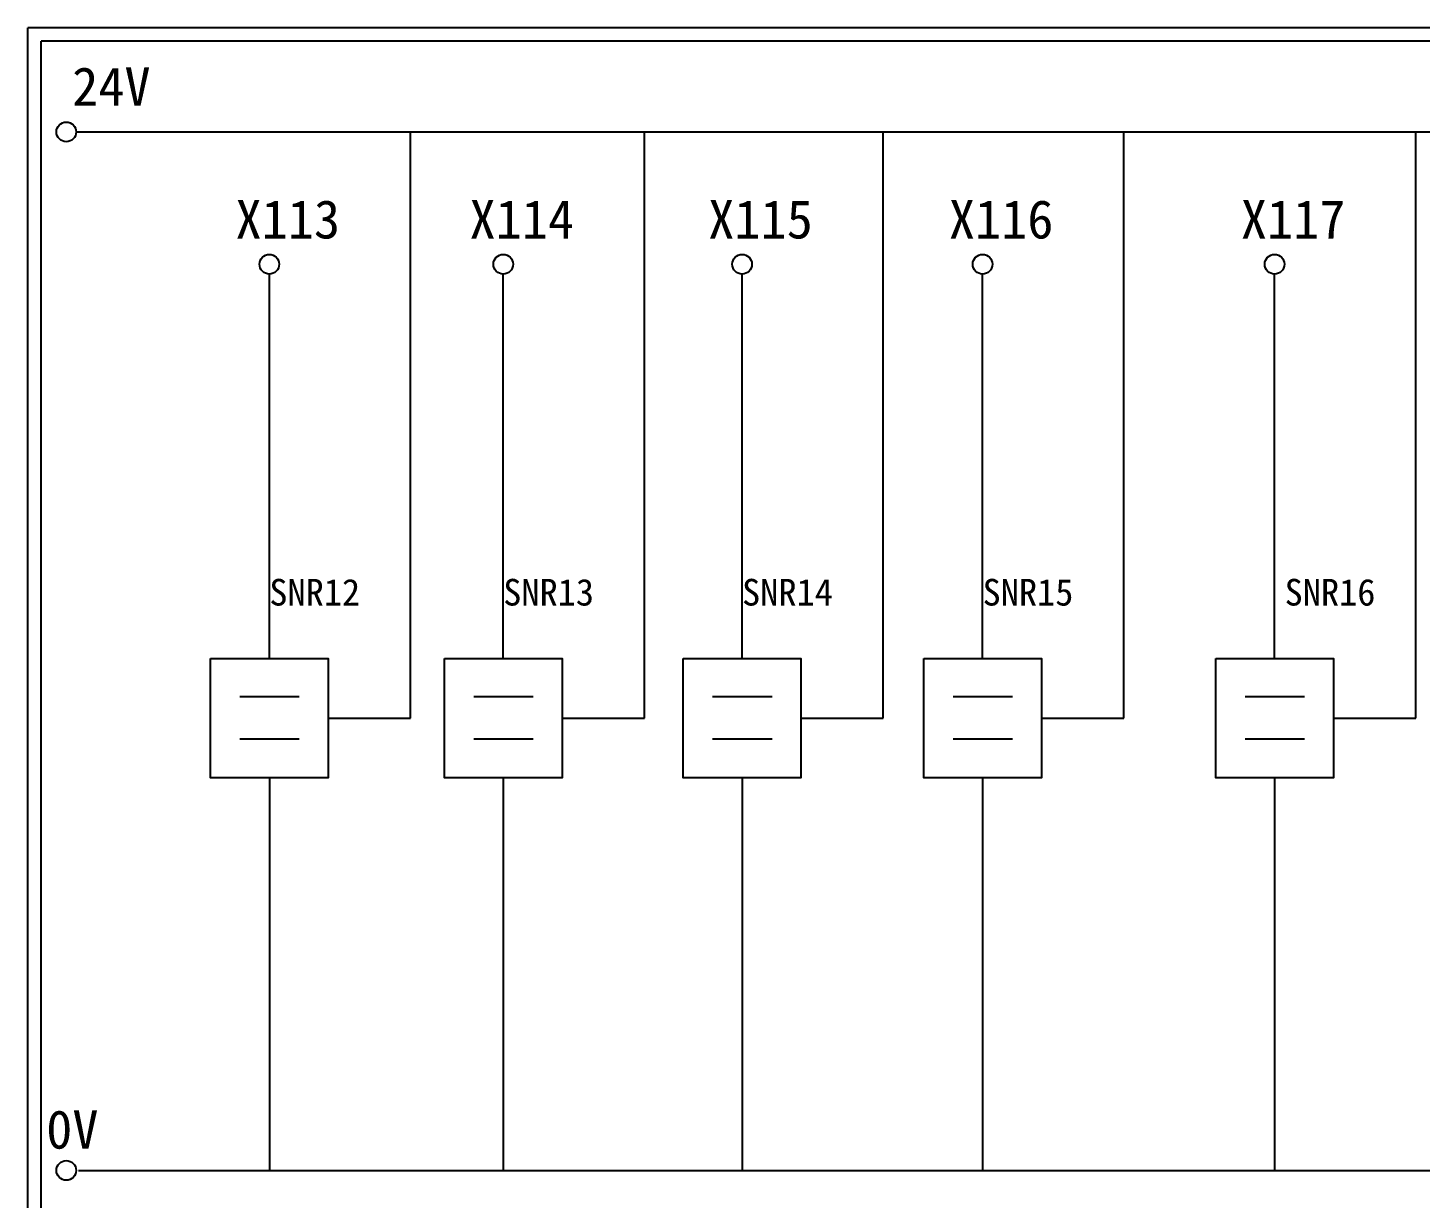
# Model space of a CAD drawing. Extents: x 325 to 612, y 3 to 207.
# Drawn here: x 325.3 to 455.7, y 97.4 to 207 of the extents above; entities that cross this region are included whole.
import ezdxf

# ---------------------------------------------------------------- set-up
doc = ezdxf.new("R2010")
doc.units = 0
doc.layers.get('0').update_dxf_attribs({"linetype": 'CONTINUOUS'})
doc.layers.add('圖框層', color=7, linetype='CONTINUOUS')
doc.layers.add('標尺寸層', color=3, linetype='CONTINUOUS')
doc.styles.add('STSL', font='kaiu.ttf')

msp = doc.modelspace()

# ---------------------------------------------------------------- linework, layer by layer
for p, q in [((361.16, 142.31), (361.16, 197.22)), ((383.08, 142.31), (383.08, 197.22)), ((405.44, 142.31), (405.44, 197.22)), ((427.98, 142.31), (427.98, 197.22)), ((455.33, 142.31), (455.33, 197.22)), ((347.94, 147.89), (347.94, 183.91)), ((369.85, 147.89), (369.85, 183.91)), ((392.22, 147.89), (392.22, 183.91)), ((414.75, 147.89), (414.75, 183.91)), ((442.1, 147.89), (442.1, 183.91)), ((353.45, 142.31), (361.16, 142.31)), ((375.37, 142.31), (383.08, 142.31)), ((397.73, 142.31), (405.44, 142.31)), ((420.27, 142.31), (427.98, 142.31)), ((447.62, 142.31), (455.33, 142.31)), ((347.94, 136.73), (347.94, 99.96)), ((369.85, 136.73), (369.85, 99.96)), ((392.22, 136.73), (392.22, 99.96)), ((414.75, 136.73), (414.75, 99.96)), ((442.1, 136.73), (442.1, 99.96))]:
    msp.add_line(p, q)
for points in [[(342.42, 147.89), (353.45, 147.89), (353.45, 136.73), (342.42, 136.73)], [(364.34, 147.89), (375.37, 147.89), (375.37, 136.73), (364.34, 136.73)], [(386.7, 147.89), (397.73, 147.89), (397.73, 136.73), (386.7, 136.73)], [(409.24, 147.89), (420.27, 147.89), (420.27, 136.73), (409.24, 136.73)], [(436.59, 147.89), (447.62, 147.89), (447.62, 136.73), (436.59, 136.73)]]:
    msp.add_lwpolyline(points, close=True)
at = {"layer": '圖框層', "color": 7}
for p, q in [((612.32, 206.97), (325.32, 206.97)), ((325.32, 3), (325.32, 206.97)), ((611.07, 205.72), (326.57, 205.72)), ((326.57, 4.25), (326.57, 205.72))]:
    msp.add_line(p, q, dxfattribs=at)
at = {"layer": '標尺寸層', "color": 7}
for p, q in [((329.84, 197.22), (607.44, 197.22)), ((345.18, 144.34), (350.74, 144.34)), ((367.09, 144.34), (372.66, 144.34)), ((389.46, 144.34), (395.03, 144.34)), ((411.99, 144.34), (417.56, 144.34)), ((439.34, 144.34), (444.91, 144.34)), ((345.18, 140.37), (350.74, 140.37)), ((367.09, 140.37), (372.66, 140.37)), ((389.46, 140.37), (395.03, 140.37)), ((411.99, 140.37), (417.56, 140.37)), ((439.34, 140.37), (444.91, 140.37)), ((330.05, 99.96), (607.44, 99.96))]:
    msp.add_line(p, q, dxfattribs=at)
for centre in [(328.92, 197.22), (347.94, 184.83), (369.85, 184.83), (392.22, 184.83), (414.75, 184.83), (442.1, 184.83), (328.92, 99.96)]:
    msp.add_circle(centre, 0.92, dxfattribs=at)

# ---------------------------------------------------------------- texts
at = {"layer": '圖框層', "color": 4, "style": 'STSL'}
for s, height, p in [('24V', 3.6, (329.47, 199.68)), ('X113', 3.6, (344.77, 187.24)), ('X114', 3.6, (366.69, 187.24)), ('X115', 3.6, (389.05, 187.24)), ('X116', 3.6, (411.59, 187.24)), ('X117', 3.6, (438.94, 187.24)), ('SNR12', 2.5, (347.94, 152.86)), ('SNR13', 2.5, (369.85, 152.86)), ('SNR14', 2.5, (392.22, 152.86)), ('SNR15', 2.5, (414.75, 152.86)), ('SNR16', 2.5, (443.04, 152.86)), ('0V', 3.6, (327.04, 102))]:
    msp.add_text(s, height=height, dxfattribs=at).set_placement(p)

doc.saveas('drawing.dxf')
